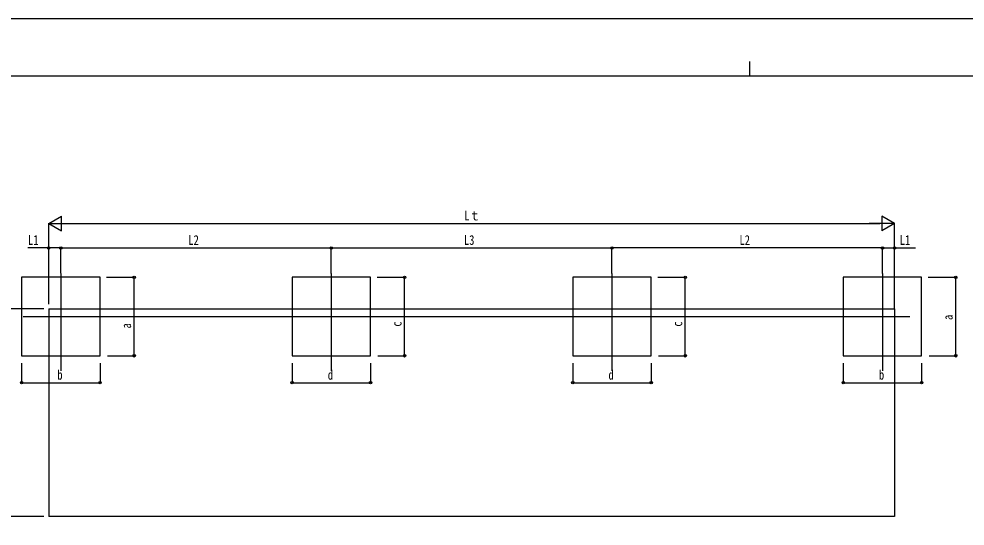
# Model space of a CAD drawing. Units: millimetres, scale not verified. Extents: x -12615 to 12615, y -8910 to 8910.
# Drawn here: x -7471 to 2184, y 3736 to 8910 of the extents above; entities that cross this region are included whole.
import ezdxf
from ezdxf.enums import TextEntityAlignment as Align

# ---------------------------------------------------------------- set-up
doc = ezdxf.new("R2010")
doc.units = ezdxf.units.MM
doc.header["$LTSCALE"] = 40
for name, color, linetype in [('0-3_YKK_12', 2, 'Continuous'), ('0-5_YKK_A1', 4, 'Continuous'), ('0-6_YKK_D', 6, 'Continuous'), ('0-7_YKK_ZWAK', 7, 'Continuous')]:
    doc.layers.add(name, color=color, linetype=linetype)
doc.styles.add('ＭＳ ゴシック', font='')
doc.styles.get('ＭＳ ゴシック').set_extended_font_data('MS Gothic')

msp = doc.modelspace()

# ---------------------------------------------------------------- linework, layer by layer
at = {"layer": '0-3_YKK_12'}
for p, q in [((-7043.32, 6313.95), (-7043.32, 5318.78)), ((-4283.32, 6313.95), (-4283.32, 5318.78)), ((-1419.32, 6313.95), (-1419.32, 5318.78)), ((1340.68, 6313.95), (1340.68, 5318.78)), ((-7428.28, 5873.87), (-4109.18, 5873.87)), ((-4564.28, 5873.87), (1618.82, 5873.87))]:
    msp.add_line(p, q, dxfattribs=at)
at = {"layer": '0-5_YKK_A1'}
for p, q in [((-7167.32, 5951.67), (1464.68, 5951.67)), ((-7167.32, 5951.67), (-7167.32, 3833.29)), ((1464.68, 5951.67), (1464.68, 3833.29)), ((1464.68, 3833.29), (-7167.32, 3833.29))]:
    msp.add_line(p, q, dxfattribs=at)
for points in [[(-7443.32, 5473.87), (-6643.32, 5473.87), (-6643.32, 6273.87), (-7443.32, 6273.87)], [(-4683.32, 5473.87), (-3883.32, 5473.87), (-3883.32, 6273.87), (-4683.32, 6273.87)], [(-1819.32, 5473.87), (-1019.32, 5473.87), (-1019.32, 6273.87), (-1819.32, 6273.87)], [(940.68, 5473.87), (1740.68, 5473.87), (1740.68, 6273.87), (940.68, 6273.87)]]:
    msp.add_lwpolyline(points, close=True, dxfattribs=at)
at = {"layer": '0-6_YKK_D'}
for p, q in [((-7167.32, 6823.87), (-7037.41, 6898.87)), ((-7037.41, 6748.87), (-7037.41, 6898.87)), ((1464.68, 6823.87), (1334.78, 6898.87)), ((1334.78, 6898.87), (1334.78, 6748.87)), ((-7167.32, 6001.67), (-7167.32, 6824.87)), ((-7167.32, 6823.87), (-7037.41, 6748.87)), ((-7167.32, 6823.87), (-6907.51, 6823.87)), ((-7017.32, 6823.87), (1314.68, 6823.87)), ((1464.68, 6823.87), (1204.88, 6823.87)), ((1464.68, 6823.87), (1334.78, 6748.87)), ((1464.68, 5952.67), (1464.68, 6824.87)), ((-7167.32, 6001.67), (-7167.32, 6574.87)), ((-7043.32, 6314.95), (-7043.32, 6574.87)), ((-7043.32, 6314.95), (-7043.32, 6574.87)), ((-7043.32, 6573.87), (-4283.32, 6573.87)), ((-4283.32, 6313.95), (-4283.32, 6574.87)), ((-4283.32, 6313.95), (-4283.32, 6574.87)), ((-4283.32, 6573.87), (-1419.32, 6573.87)), ((-1419.32, 6314.95), (-1419.32, 6574.87)), ((-1419.32, 6313.95), (-1419.32, 6574.87)), ((1340.68, 6573.87), (-1419.32, 6573.87)), ((1340.68, 6313.95), (1340.68, 6574.87)), ((1340.68, 6314.95), (1340.68, 6574.87)), ((1464.68, 6001.67), (1464.68, 6574.87)), ((-6576.16, 6273.87), (-6294.21, 6273.87)), ((-6295.21, 5473.87), (-6295.21, 6273.87)), ((-3816.16, 6273.87), (-3534.21, 6273.87)), ((-3535.21, 5473.87), (-3535.21, 6273.87)), ((-952.16, 6273.87), (-670.21, 6273.87)), ((-671.21, 5473.87), (-671.21, 6273.87)), ((1807.84, 6273.87), (2089.79, 6273.87)), ((2088.79, 5473.87), (2088.79, 6273.87)), ((-7217.32, 5951.67), (-7944.32, 5951.67)), ((-7217.32, 5951.67), (-7694.32, 5951.67)), ((-6568.32, 5473.87), (-6294.21, 5473.87)), ((-3808.32, 5473.87), (-3534.21, 5473.87)), ((-944.32, 5473.87), (-670.21, 5473.87)), ((1815.68, 5473.87), (2089.79, 5473.87)), ((-7443.32, 5399.67), (-7443.32, 5197.87)), ((-6643.32, 5399.85), (-6643.32, 5197.87)), ((-4683.32, 5399.67), (-4683.32, 5197.87)), ((-3883.32, 5399.85), (-3883.32, 5197.87)), ((-1819.32, 5399.67), (-1819.32, 5197.87)), ((-1019.32, 5399.85), (-1019.32, 5197.87)), ((940.68, 5399.67), (940.68, 5197.87)), ((1740.68, 5399.85), (1740.68, 5197.87)), ((-7443.32, 5198.87), (-6643.32, 5198.87)), ((-4683.32, 5198.87), (-3883.32, 5198.87)), ((-1819.32, 5198.87), (-1019.32, 5198.87)), ((940.68, 5198.87), (1740.68, 5198.87)), ((-7217.32, 3833.29), (-7944.32, 3833.29))]:
    msp.add_line(p, q, dxfattribs=at)
for points in [[(-7043.32, 6573.87), (-7167.32, 6573.87), (-7380.05, 6573.87)], [(1340.68, 6573.87), (1464.68, 6573.87), (1677.42, 6573.87)]]:
    msp.add_lwpolyline(points, dxfattribs=at)
for centre in [(-7167.32, 6573.87), (-7043.32, 6573.87), (-7043.32, 6573.87), (-4283.32, 6573.87), (-4283.32, 6573.87), (-1419.32, 6573.87), (-1419.32, 6573.87), (1340.68, 6573.87), (1340.68, 6573.87), (1464.68, 6573.87), (-6295.21, 6273.87), (-3535.21, 6273.87), (-671.21, 6273.87), (2088.79, 6273.87), (-6295.21, 5473.87), (-3535.21, 5473.87), (-671.21, 5473.87), (2088.79, 5473.87), (-7443.32, 5198.87), (-6643.32, 5198.87), (-4683.32, 5198.87), (-3883.32, 5198.87), (-1819.32, 5198.87), (-1019.32, 5198.87), (940.68, 5198.87), (1740.68, 5198.87)]:
    msp.add_circle(centre, 12.75, dxfattribs=at)
at = {"layer": '0-7_YKK_ZWAK'}
for p, q in [((-14.94, 8475), (-14.94, 8325)), ((11685.06, 8325), (-11714.94, 8325))]:
    msp.add_line(p, q, dxfattribs=at)
msp.add_lwpolyline([(-12615, -8910), (12615, -8910), (12615, 8910), (-12615, 8910)], close=True, dxfattribs=at)

# ---------------------------------------------------------------- texts
at = {"layer": '0-6_YKK_D', "style": 'ＭＳ ゴシック', "width": 0.8}
for s, p in [('Lｔ', (-2926.92, 6824.87)), ('L1', (-7378.38, 6575.53)), ('L2', (-5742.52, 6575.53)), ('L3', (-2930.52, 6575.53)), ('L2', (-118.52, 6575.53)), ('L1', (1517.35, 6575.53)), ('b', (-7079.32, 5200.2)), ('d', (-4319.32, 5200.2)), ('d', (-1455.32, 5200.2)), ('b', (1304.68, 5200.2))]:
    msp.add_text(s, height=98.97, dxfattribs=at).set_placement(p, align=Align.BOTTOM_LEFT)
for s, p in [('a', (-6296.88, 5752.35)), ('c', (-3537.21, 5770.9)), ('c', (-673.21, 5770.9)), ('a', (2087.12, 5837.87))]:
    msp.add_text(s, height=98.97, rotation=90, dxfattribs=at).set_placement(p, align=Align.BOTTOM_LEFT)

doc.saveas('drawing.dxf')
